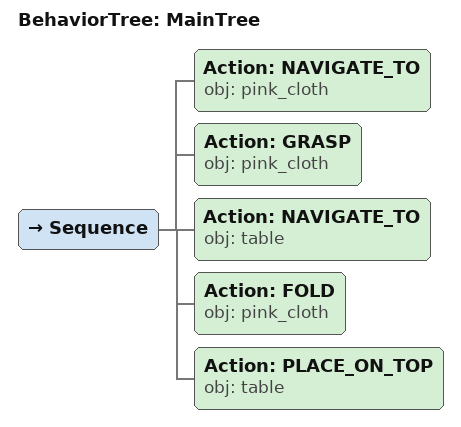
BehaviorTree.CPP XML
<root main_tree_to_execute="MainTree">
  <BehaviorTree ID="MainTree">
    <Sequence>
      <!-- Navigate to pink_cloth -->
      <Action ID="NAVIGATE_TO" obj="pink_cloth" />
      <!-- Grasp pink_cloth -->
      <Action ID="GRASP" obj="pink_cloth" />
      <!-- Navigate to table -->
      <Action ID="NAVIGATE_TO" obj="table" />
      <!-- Fold pink_cloth in half on the table -->
      <Action ID="FOLD" obj="pink_cloth" />
      <!-- Place on table -->
      <Action ID="PLACE_ON_TOP" obj="table" />
    </Sequence>
  </BehaviorTree>
</root>
